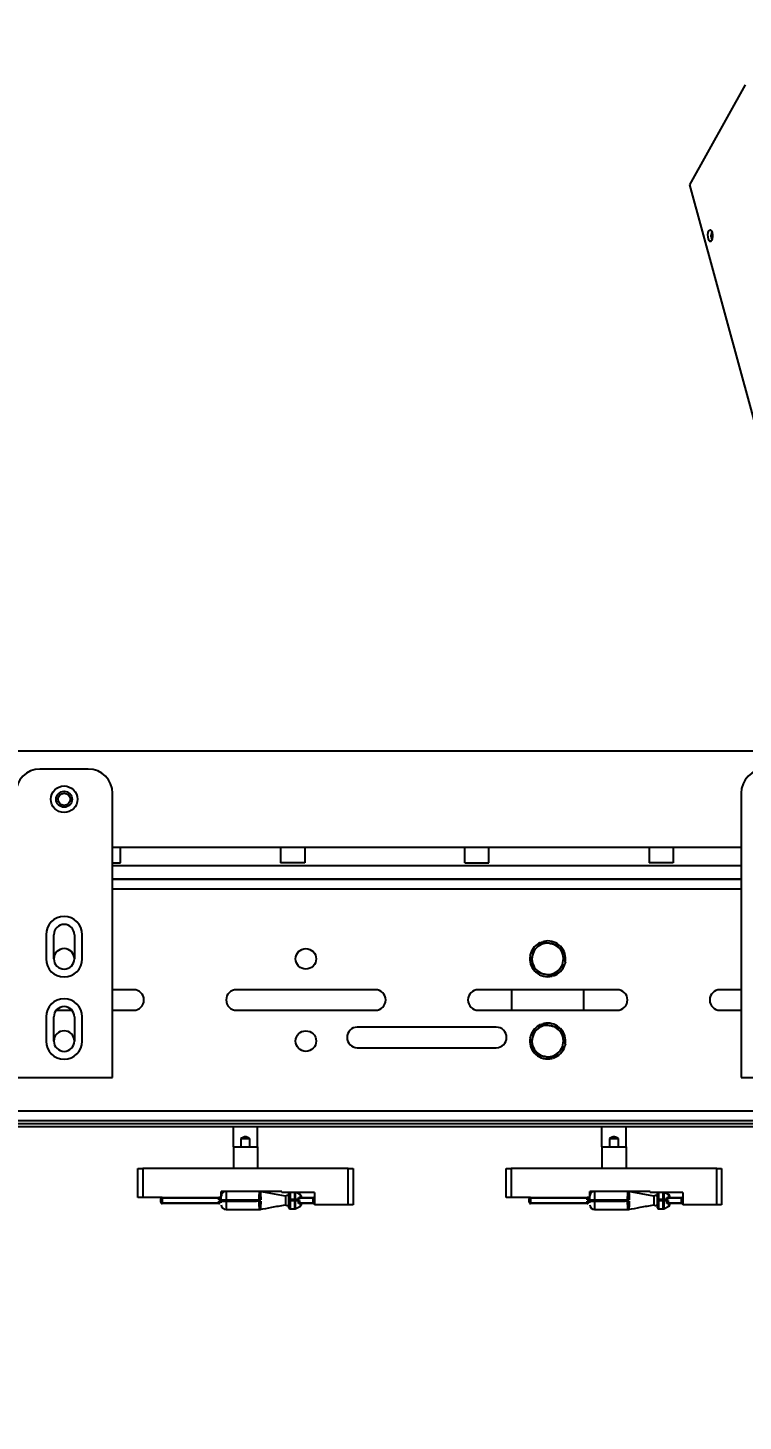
# Model space of a CAD drawing. Header units: millimetres. Extents: x 10 to 584, y 10 to 410.
# Drawn here: x 124.84 to 144.56, y 276.7 to 315.12 of the extents above; entities that cross this region are included whole.
import ezdxf

# ---------------------------------------------------------------- set-up
doc = ezdxf.new("R2010")
doc.units = ezdxf.units.MM
doc.layers.add('2', color=1, linetype='Continuous')
doc.styles.add('SLDTEXTSTYLE0', font='TXT', dxfattribs={"width": 0.7})
doc.dimstyles.new('SLDDIMSTYLE0', dxfattribs={"dimtxt": 3.5, "dimasz": 3.5, "dimexe": 0, "dimexo": 0.0625, "dimgap": 0.875, "dimtad": 1, "dimlfac": 15, "dimrnd": 1e-09, "dimzin": 12, "dimdsep": 46, "dimtxsty": 'SLDTEXTSTYLE0', "dimsah": 1, "dimcen": 0.09, "dimadec": 0, "dimazin": 3, "dimtfac": 1, "dimtofl": 0, "dimtmove": 0, "dimatfit": 3, "dimfxl": 0, "dimfrac": 2, "dimtolj": 1, "dimtzin": 12, "dimarcsym": 0})

# ---------------------------------------------------------------- blocks, each defined once
blk = doc.blocks.new('_D')
at = {"layer": '2', "color": 1}
for p, q in [((167.502, 346.778), (43.502, 346.778)), ((44.502, 346.778), (44.502, 225.845)), ((181.576, 225.845), (43.502, 225.845))]:
    blk.add_line(p, q, dxfattribs=at)
for points in [[(44.502, 346.778), (43.963, 343.278), (45.04, 343.278)], [(44.502, 225.845), (45.04, 229.345), (43.963, 229.345)]]:
    blk.add_solid(points, dxfattribs=at)
at = {"layer": '2', "color": 1, "insert": (39.99, 278.663), "char_height": 3.5, "attachment_point": 1, "rotation": 90, "style": 'SLDTEXTSTYLE0'}
blk.add_mtext('1814', dxfattribs=at)

msp = doc.modelspace()

# ---------------------------------------------------------------- linework, layer by layer
at = {"color": 7, "linetype": 'Continuous', "lineweight": 25}
for p, q in [((144.61216, 313.54593), (143.07556, 310.78894)), ((143.07556, 310.78894), (148.4448, 291.14021)), ((119.6966, 295.17832), (147.34134, 295.17832)), ((126.50183, 294.67832), (125.16849, 294.67832)), ((127.16849, 286.17832), (127.16849, 294.01165)), ((144.50183, 294.01165), (144.50183, 286.17832)), ((144.50183, 292.51165), (127.16849, 292.51165)), ((127.38894, 292.09165), (127.38894, 292.51165)), ((131.80227, 292.51165), (131.80227, 292.09165)), ((132.46894, 292.51165), (132.46894, 292.09165)), ((136.88227, 292.09165), (136.88227, 292.51165)), ((137.54894, 292.09165), (137.54894, 292.51165)), ((141.96227, 292.51165), (141.96227, 292.09165)), ((142.62894, 292.51165), (142.62894, 292.09165)), ((127.16849, 292.09165), (127.38894, 292.09165)), ((144.50183, 292.01165), (127.16849, 292.01165)), ((132.46894, 292.09165), (131.80227, 292.09165)), ((136.88227, 292.09165), (137.54894, 292.09165)), ((142.62894, 292.09165), (141.96227, 292.09165)), ((144.50183, 291.64498), (127.16849, 291.64498)), ((127.16849, 291.64498), (144.50183, 291.64498)), ((125.33516, 290.11165), (125.33516, 289.44498)), ((125.55183, 289.44498), (125.55183, 290.11165)), ((126.11849, 290.11165), (126.11849, 289.44498)), ((126.33516, 289.44498), (126.33516, 290.11165)), ((139.04584, 289.8606), (139.02687, 289.92489)), ((139.31012, 288.96507), (139.29114, 289.02937)), ((127.75183, 288.59498), (127.16849, 288.59498)), ((134.41849, 288.59498), (130.58516, 288.59498)), ((141.08516, 288.59498), (137.25183, 288.59498)), ((138.16849, 288.59498), (138.16849, 288.02832)), ((140.16849, 288.02832), (140.16849, 288.59498)), ((144.50183, 288.59498), (143.91849, 288.59498)), ((125.33516, 287.84498), (125.33516, 287.17832)), ((125.55183, 287.17832), (125.55183, 287.84498)), ((125.61913, 288.02832), (126.05118, 288.02832)), ((126.11849, 287.84498), (126.11849, 287.17832)), ((126.33516, 287.17832), (126.33516, 287.84498)), ((127.16849, 288.02832), (127.75183, 288.02832)), ((130.58516, 288.02832), (134.41849, 288.02832)), ((137.25183, 288.02832), (141.08516, 288.02832)), ((143.91849, 288.02832), (144.50183, 288.02832)), ((137.75183, 287.5617), (133.91849, 287.5617)), ((139.04584, 287.59393), (139.02687, 287.65823)), ((133.91849, 286.99503), (137.75183, 286.99503)), ((139.31012, 286.69841), (139.29114, 286.7627)), ((124.50183, 286.17832), (127.16849, 286.17832)), ((144.50183, 286.17832), (147.16849, 286.17832)), ((152.50183, 285.24499), (85.83516, 285.24499)), ((156.42748, 284.81165), (81.0098, 284.81165)), ((156.42748, 284.89499), (82.03121, 284.89499)), ((152.50183, 284.97832), (85.83624, 284.97832)), ((130.5009, 284.26498), (130.5009, 284.81165)), ((131.16757, 284.26498), (131.16757, 284.81165)), ((140.6609, 284.26498), (140.6609, 284.81165)), ((141.32757, 284.26498), (141.32757, 284.81165)), ((130.71113, 284.49165), (130.71113, 284.26498)), ((130.71113, 284.49165), (130.95734, 284.49165)), ((130.95734, 284.26498), (130.95734, 284.49165)), ((140.87113, 284.49165), (140.87113, 284.26498)), ((140.87113, 284.49165), (141.11734, 284.49165)), ((141.11734, 284.26498), (141.11734, 284.49165)), ((130.5009, 284.26498), (130.5009, 283.66498)), ((130.5009, 284.26498), (131.16757, 284.26498)), ((131.16757, 284.26498), (131.16757, 283.66498)), ((140.6609, 284.26498), (140.6609, 283.66498)), ((140.6609, 284.26498), (141.32757, 284.26498)), ((141.32757, 284.26498), (141.32757, 283.66498)), ((127.86757, 282.86498), (127.86757, 283.66498)), ((127.86757, 283.66498), (128.0009, 283.66498)), ((128.0009, 283.66498), (128.0009, 282.86498)), ((133.66757, 283.66498), (128.0009, 283.66498)), ((133.66757, 282.66498), (133.66757, 283.66498)), ((133.66757, 283.66498), (133.8009, 283.66498)), ((133.8009, 283.66498), (133.8009, 282.66498)), ((138.02757, 282.86498), (138.02757, 283.66498)), ((138.02757, 283.66498), (138.1609, 283.66498)), ((138.1609, 283.66498), (138.1609, 282.86498)), ((143.82757, 283.66498), (138.1609, 283.66498)), ((143.82757, 282.66498), (143.82757, 283.66498)), ((143.82757, 283.66498), (143.9609, 283.66498)), ((143.9609, 283.66498), (143.9609, 282.66498)), ((128.0009, 282.86498), (127.86757, 282.86498)), ((128.53424, 282.86498), (128.0009, 282.86498)), ((128.5009, 282.73165), (128.5009, 282.83165)), ((128.53424, 282.86498), (130.1009, 282.86498)), ((130.1009, 282.84498), (128.53424, 282.84498)), ((128.53424, 282.84498), (128.53424, 282.71832)), ((130.16757, 282.86498), (130.1009, 282.86498)), ((130.1009, 282.80165), (130.1009, 282.84498)), ((130.1009, 282.80165), (131.14305, 282.80165)), ((130.1009, 282.71832), (130.1009, 282.76165)), ((130.1009, 282.76165), (131.14305, 282.76165)), ((130.13424, 282.83165), (130.13424, 282.80165)), ((130.13424, 282.76165), (130.13424, 282.73165)), ((131.83424, 283.03165), (130.16757, 283.03165)), ((130.16757, 282.86498), (130.16757, 283.03165)), ((131.93424, 282.89832), (131.23424, 283.03149)), ((131.23424, 282.76165), (131.23424, 282.80165)), ((131.25611, 282.80165), (131.23424, 282.80165)), ((131.23424, 282.76165), (131.25602, 282.76165)), ((131.24687, 283.02722), (131.24679, 283.02914)), ((131.83424, 283.03165), (131.83424, 282.99832)), ((132.73424, 282.99832), (131.83424, 282.99832)), ((132.03424, 282.82165), (132.03424, 282.98165)), ((132.03424, 282.78165), (132.03424, 282.82165)), ((132.03424, 282.82165), (132.06757, 282.82165)), ((132.06757, 282.78165), (132.03424, 282.78165)), ((132.03424, 282.58165), (132.03424, 282.78165)), ((132.06757, 282.82165), (132.06757, 282.78165)), ((132.06757, 282.82165), (132.32648, 282.82165)), ((132.06757, 282.78165), (132.32648, 282.78165)), ((132.34914, 282.94086), (132.23424, 282.99832)), ((132.29315, 282.86478), (132.29339, 282.86498)), ((132.29315, 282.82165), (132.29315, 282.86478)), ((132.29315, 282.69852), (132.29315, 282.78165)), ((132.29339, 282.86498), (132.29593, 282.86498)), ((132.29593, 282.86498), (132.7009, 282.86498)), ((132.32648, 282.84498), (132.32648, 282.82165)), ((132.7009, 282.84498), (132.32648, 282.84498)), ((132.32648, 282.78165), (132.32648, 282.71832)), ((132.36757, 282.91105), (132.36757, 282.86498)), ((132.7009, 282.84498), (132.7009, 282.86498)), ((132.7009, 282.71832), (132.7009, 282.84498)), ((132.73424, 282.99832), (132.73424, 282.66498)), ((138.1609, 282.86498), (138.02757, 282.86498)), ((138.69424, 282.86498), (138.1609, 282.86498)), ((138.6609, 282.73165), (138.6609, 282.83165)), ((138.69424, 282.86498), (140.2609, 282.86498)), ((140.2609, 282.84498), (138.69424, 282.84498)), ((138.69424, 282.84498), (138.69424, 282.71832)), ((140.32757, 282.86498), (140.2609, 282.86498)), ((140.2609, 282.80165), (140.2609, 282.84498)), ((140.2609, 282.80165), (141.30305, 282.80165)), ((140.2609, 282.71832), (140.2609, 282.76165)), ((140.2609, 282.76165), (141.30305, 282.76165)), ((140.29424, 282.83165), (140.29424, 282.80165)), ((140.29424, 282.76165), (140.29424, 282.73165)), ((141.99424, 283.03165), (140.32757, 283.03165)), ((140.32757, 282.86498), (140.32757, 283.03165)), ((142.09424, 282.89832), (141.39424, 283.03149)), ((141.39424, 282.76165), (141.39424, 282.80165)), ((141.41611, 282.80165), (141.39424, 282.80165)), ((141.39424, 282.76165), (141.41602, 282.76165)), ((141.40687, 283.02722), (141.40679, 283.02914)), ((141.99424, 283.03165), (141.99424, 282.99832)), ((142.89424, 282.99832), (141.99424, 282.99832)), ((142.19424, 282.82165), (142.19424, 282.98165)), ((142.19424, 282.78165), (142.19424, 282.82165)), ((142.19424, 282.82165), (142.22757, 282.82165)), ((142.22757, 282.78165), (142.19424, 282.78165)), ((142.19424, 282.58165), (142.19424, 282.78165)), ((142.22757, 282.82165), (142.22757, 282.78165)), ((142.22757, 282.82165), (142.48648, 282.82165)), ((142.22757, 282.78165), (142.48648, 282.78165)), ((142.50914, 282.94086), (142.39424, 282.99832)), ((142.45315, 282.86478), (142.45339, 282.86498)), ((142.45315, 282.82165), (142.45315, 282.86478)), ((142.45315, 282.69852), (142.45315, 282.78165)), ((142.45339, 282.86498), (142.45593, 282.86498)), ((142.45593, 282.86498), (142.8609, 282.86498)), ((142.8609, 282.84498), (142.48648, 282.84498)), ((142.48648, 282.84498), (142.48648, 282.82165)), ((142.48648, 282.78165), (142.48648, 282.71832)), ((142.52757, 282.91105), (142.52757, 282.86498)), ((142.8609, 282.84498), (142.8609, 282.86498)), ((142.8609, 282.71832), (142.8609, 282.84498)), ((142.89424, 282.99832), (142.89424, 282.66498)), ((128.53424, 282.71832), (130.1009, 282.71832)), ((130.1009, 282.69832), (128.53424, 282.69832)), ((130.3009, 282.53165), (131.22145, 282.53165)), ((131.22131, 282.53263), (131.24654, 282.53604)), ((131.22131, 282.53263), (131.24654, 282.53604)), ((131.22131, 282.53263), (131.24654, 282.53604)), ((131.24688, 282.53616), (131.24679, 282.53416)), ((132.06757, 282.54832), (132.19303, 282.54832)), ((132.20794, 282.55184), (132.34914, 282.62244)), ((132.29339, 282.69832), (132.29315, 282.69852)), ((132.29593, 282.69832), (132.29339, 282.69832)), ((132.7009, 282.69832), (132.29593, 282.69832)), ((132.32648, 282.71832), (132.7009, 282.71832)), ((132.36757, 282.69832), (132.36757, 282.65225)), ((132.7009, 282.69832), (132.7009, 282.71832)), ((133.66757, 282.66498), (132.73424, 282.66498)), ((133.8009, 282.66498), (133.66757, 282.66498)), ((138.69424, 282.71832), (140.2609, 282.71832)), ((140.2609, 282.69832), (138.69424, 282.69832)), ((140.4609, 282.53165), (141.38145, 282.53165)), ((141.38131, 282.53263), (141.40654, 282.53604)), ((141.38131, 282.53263), (141.40654, 282.53604)), ((141.38131, 282.53263), (141.40654, 282.53604)), ((141.40688, 282.53616), (141.40679, 282.53416)), ((142.22757, 282.54832), (142.35303, 282.54832)), ((142.36794, 282.55184), (142.50914, 282.62244)), ((142.45339, 282.69832), (142.45315, 282.69852)), ((142.45593, 282.69832), (142.45339, 282.69832)), ((142.8609, 282.69832), (142.45593, 282.69832)), ((142.48648, 282.71832), (142.8609, 282.71832)), ((142.52757, 282.69832), (142.52757, 282.65225)), ((142.8609, 282.69832), (142.8609, 282.71832)), ((143.82757, 282.66498), (142.89424, 282.66498)), ((143.9609, 282.66498), (143.82757, 282.66498))]:
    msp.add_line(p, q, dxfattribs=at)
at = {"color": 59, "linetype": 'Continuous', "lineweight": 25}
for p, q in [((127.16849, 291.37831), (144.50183, 291.37831)), ((132.06757, 282.99832), (132.06757, 282.82165)), ((132.06757, 282.78165), (132.06757, 282.54832)), ((132.19303, 282.82165), (132.19303, 282.99832)), ((132.19303, 282.54832), (132.19303, 282.78165)), ((132.20794, 282.99832), (132.20794, 282.82165)), ((132.20794, 282.78165), (132.20794, 282.55184)), ((132.34914, 282.86498), (132.34914, 282.94086)), ((142.22757, 282.99832), (142.22757, 282.82165)), ((142.22757, 282.78165), (142.22757, 282.54832)), ((142.35303, 282.82165), (142.35303, 282.99832)), ((142.35303, 282.54832), (142.35303, 282.78165)), ((142.36794, 282.99832), (142.36794, 282.82165)), ((142.36794, 282.78165), (142.36794, 282.55184)), ((142.50914, 282.86498), (142.50914, 282.94086)), ((132.34914, 282.62244), (132.34914, 282.69832)), ((142.50914, 282.62244), (142.50914, 282.69832))]:
    msp.add_line(p, q, dxfattribs=at)
at = {"color": 7, "linetype": 'Continuous', "lineweight": 25, "flags": 128}
msp.add_lwpolyline([(143.59848, 309.29376), (143.58867, 309.3509), (143.58813, 309.41331), (143.59696, 309.4715), (143.61381, 309.51659), (143.63611, 309.54174), (143.66047, 309.5431), (143.68318, 309.52047), (143.70078, 309.4773), (143.71059, 309.42016), (143.71112, 309.35774), (143.70229, 309.29956), (143.68544, 309.25446), (143.66314, 309.22932), (143.63878, 309.22796), (143.61608, 309.25059), (143.59848, 309.29376)], dxfattribs=at)
at = {"color": 7, "linetype": 'Continuous', "lineweight": 25}
for centre, radius in [((125.83516, 293.84498), 0.36667), ((125.83516, 293.84498), 0.22), ((125.83516, 293.84498), 0.16667), ((132.50183, 289.44498), 0.28333), ((132.50183, 287.17832), 0.28333)]:
    msp.add_circle(centre, radius, dxfattribs=at)
for centre, radius, start, end in [((143.86259, 309.38553), 0.19166, 148.821977, 211.178027), ((125.16849, 294.01165), 0.66667, 90, 180), ((126.50183, 294.01165), 0.66667, 0, 90), ((145.16849, 294.01165), 0.66667, 90, 180), ((125.83516, 290.11165), 0.5, 0, 180), ((125.83516, 290.11165), 0.28333, 0, 180), ((125.83516, 289.44498), 0.28333, 0, 180), ((139.16849, 289.44498), 0.49333, 113.191319, 163.668754), ((139.16849, 289.44498), 0.43333, 136.441619, 196.441619), ((139.16849, 289.44498), 0.43333, 106.441619, 136.441619), ((139.16849, 289.44498), 0.43333, 76.441619, 106.441619), ((139.16849, 289.44498), 0.49333, 49.77249, 103.268301), ((139.16849, 289.44498), 0.43333, 16.441619, 76.441619), ((139.16849, 289.44498), 0.49333, 349.761557, 44.510393), ((125.83516, 289.44498), 0.5, 180, 0), ((125.83516, 289.44498), 0.28333, 180, 0), ((139.16849, 289.44498), 0.49333, 170.120463, 223.594656), ((139.16849, 289.44498), 0.43333, 196.441619, 256.441619), ((139.16849, 289.44498), 0.49333, 288.22981, 342.930424), ((139.16849, 289.44498), 0.43333, 316.441619, 16.441619), ((139.16849, 289.44498), 0.49333, 227.910523, 284.316481), ((139.16849, 289.44498), 0.43333, 256.441619, 286.441619), ((139.16849, 289.44498), 0.43333, 286.441619, 316.441619), ((127.75183, 288.31165), 0.28333, 270, 90), ((130.58516, 288.31165), 0.28333, 90, 270), ((134.41849, 288.31165), 0.28333, 270, 90), ((137.25183, 288.31165), 0.28333, 90, 270), ((141.08516, 288.31165), 0.28333, 270, 90), ((143.91849, 288.31165), 0.28333, 90, 270), ((125.83516, 287.84498), 0.5, 0, 180), ((125.83516, 287.84498), 0.28333, 0, 180), ((125.83516, 287.17832), 0.28333, 0, 180), ((133.91849, 287.27837), 0.28333, 90, 270), ((137.75183, 287.27837), 0.28333, 270, 90), ((139.16849, 287.17832), 0.49333, 113.191319, 163.668754), ((139.16849, 287.17832), 0.43333, 136.441619, 196.441619), ((139.16849, 287.17832), 0.43333, 106.441619, 136.441619), ((139.16849, 287.17832), 0.43333, 76.441619, 106.441619), ((139.16849, 287.17832), 0.49333, 49.77249, 103.268301), ((139.16849, 287.17832), 0.43333, 16.441619, 76.441619), ((139.16849, 287.17832), 0.49333, 349.761557, 44.510393), ((125.83516, 287.17832), 0.5, 180, 0), ((125.83516, 287.17832), 0.28333, 180, 0), ((139.16849, 287.17832), 0.49333, 170.120463, 223.594656), ((139.16849, 287.17832), 0.43333, 196.441619, 256.441619), ((139.16849, 287.17832), 0.49333, 288.22981, 342.930424), ((139.16849, 287.17832), 0.43333, 316.441619, 16.441619), ((139.16849, 287.17832), 0.49333, 227.910523, 284.316481), ((139.16849, 287.17832), 0.43333, 256.441619, 286.441619), ((139.16849, 287.17832), 0.43333, 286.441619, 316.441619), ((128.53424, 282.83165), 0.03333, 135.572996, 180), ((128.53424, 282.83165), 0.03333, 90, 135.572996), ((128.53424, 282.87832), 0.03333, 224.427004, 270), ((130.1009, 282.83165), 0.03333, 44.427004, 90), ((130.1009, 282.87832), 0.03333, 270, 315.572996), ((130.1009, 282.83165), 0.03333, 0, 44.427004), ((130.3009, 282.89832), 0.13333, 89.982121, 180), ((132.06757, 282.98165), 0.03333, 150, 180), ((132.32648, 282.87832), 0.03333, 203.578178, 270), ((132.33424, 282.91105), 0.03333, 0, 63.434949), ((132.7009, 282.83165), 0.03333, 0, 90), ((138.69424, 282.83165), 0.03333, 135.572996, 180), ((138.69424, 282.83165), 0.03333, 90, 135.572996), ((138.69424, 282.87832), 0.03333, 224.427004, 270), ((140.2609, 282.83165), 0.03333, 44.427004, 90), ((140.2609, 282.87832), 0.03333, 270, 315.572996), ((140.2609, 282.83165), 0.03333, 0, 44.427004), ((140.4609, 282.89832), 0.13333, 89.982121, 180), ((142.22757, 282.98165), 0.03333, 150, 180), ((142.48648, 282.87832), 0.03333, 203.578178, 270), ((142.49424, 282.91105), 0.03333, 0, 63.434949), ((142.8609, 282.83165), 0.03333, 0, 90), ((128.53424, 282.73165), 0.03333, 180, 224.427004), ((128.53424, 282.68498), 0.03333, 90, 135.572996), ((128.53424, 282.73165), 0.03333, 224.427004, 270), ((130.1009, 282.68498), 0.03333, 44.427004, 90), ((130.1009, 282.73165), 0.03333, 270, 315.572996), ((130.1009, 282.73165), 0.03333, 315.572996, 0), ((130.3009, 282.66498), 0.13333, 180, 269.982121), ((132.06757, 282.58165), 0.03333, 180, 270), ((132.19303, 282.58165), 0.03333, 270, 296.565051), ((132.32648, 282.68498), 0.03333, 90, 156.421822), ((132.33424, 282.65225), 0.03333, 296.565051, 0), ((132.7009, 282.73165), 0.03333, 270, 0), ((138.69424, 282.73165), 0.03333, 180, 224.427004), ((138.69424, 282.68498), 0.03333, 90, 135.572996), ((138.69424, 282.73165), 0.03333, 224.427004, 270), ((140.2609, 282.68498), 0.03333, 44.427004, 90), ((140.2609, 282.73165), 0.03333, 270, 315.572996), ((140.2609, 282.73165), 0.03333, 315.572996, 0), ((140.4609, 282.66498), 0.13333, 180, 269.982121), ((142.22757, 282.58165), 0.03333, 180, 270), ((142.35303, 282.58165), 0.03333, 270, 296.565051), ((142.48648, 282.68498), 0.03333, 90, 156.421822), ((142.49424, 282.65225), 0.03333, 296.565051, 0), ((142.8609, 282.73165), 0.03333, 270, 0)]:
    msp.add_arc(centre, radius, start, end, dxfattribs=at)
for centre, start_param, end_param in [((132.7009, 282.83118), 0, 1.57079633), ((142.8609, 282.83118), 0, 1.57079633), ((132.7009, 282.73212), 4.71238898, 6.28318531), ((142.8609, 282.73212), 4.71238898, 6.28318531)]:
    msp.add_ellipse(centre, major_axis=(0.03333, 0), ratio=0.41421356, start_param=start_param, end_param=end_param, dxfattribs=at)
for points, knots in [([(138.68207, 289.56229), (138.71502, 289.59694), (138.77164, 289.65649), (138.83005, 289.71791), (138.85447, 289.74359)], [0, 0, 0, 0, 0.58195288, 1, 1, 1, 1]), ([(138.85447, 289.74359), (138.88574, 289.77647), (138.94415, 289.83791), (139.00062, 289.89729), (139.02687, 289.92489)], [0, 0, 0, 0, 0.53525041, 1, 1, 1, 1]), ([(139.02687, 289.92489), (139.07336, 289.91368), (139.15324, 289.89442), (139.23564, 289.87455), (139.27008, 289.86624)], [0, 0, 0, 0, 0.58195288, 1, 1, 1, 1]), ([(139.27008, 289.86624), (139.31419, 289.8556), (139.39661, 289.83573), (139.47627, 289.81652), (139.51329, 289.80759)], [0, 0, 0, 0, 0.53525041, 1, 1, 1, 1]), ([(139.51329, 289.80759), (139.52683, 289.76172), (139.55009, 289.68291), (139.57408, 289.60162), (139.58411, 289.56763)], [0, 0, 0, 0, 0.58195288, 1, 1, 1, 1]), ([(138.75288, 289.32233), (138.74004, 289.36585), (138.71604, 289.44716), (138.69285, 289.52576), (138.68207, 289.56229)], [0, 0, 0, 0, 0.53525041, 1, 1, 1, 1]), ([(138.82369, 289.08238), (138.81016, 289.12824), (138.7869, 289.20706), (138.76291, 289.28835), (138.75288, 289.32233)], [0, 0, 0, 0, 0.58195288, 1, 1, 1, 1]), ([(139.65492, 289.32768), (139.62196, 289.29302), (139.56534, 289.23348), (139.50693, 289.17205), (139.48252, 289.14638)], [0, 0, 0, 0, 0.58195288, 1, 1, 1, 1]), ([(139.58411, 289.56763), (139.59695, 289.52411), (139.62094, 289.4428), (139.64414, 289.36421), (139.65492, 289.32768)], [0, 0, 0, 0, 0.535250412, 1, 1, 1, 1]), ([(139.0669, 289.02373), (139.02279, 289.03436), (138.94038, 289.05424), (138.86071, 289.07345), (138.82369, 289.08238)], [0, 0, 0, 0, 0.535250412, 1, 1, 1, 1]), ([(139.31012, 288.96507), (139.26363, 288.97629), (139.18375, 288.99555), (139.10135, 289.01542), (139.0669, 289.02373)], [0, 0, 0, 0, 0.58195288, 1, 1, 1, 1]), ([(139.48252, 289.14638), (139.45125, 289.11349), (139.39283, 289.05206), (139.33636, 288.99267), (139.31012, 288.96507)], [0, 0, 0, 0, 0.53525041, 1, 1, 1, 1]), ([(138.68207, 287.29562), (138.71502, 287.33028), (138.77164, 287.38982), (138.83005, 287.45125), (138.85447, 287.47692)], [0, 0, 0, 0, 0.581952875, 1, 1, 1, 1]), ([(138.85447, 287.47692), (138.88574, 287.50981), (138.94415, 287.57124), (139.00062, 287.63063), (139.02687, 287.65823)], [0, 0, 0, 0, 0.53525041, 1, 1, 1, 1]), ([(139.02687, 287.65823), (139.07336, 287.64702), (139.15324, 287.62775), (139.23564, 287.60788), (139.27008, 287.59957)], [0, 0, 0, 0, 0.58195288, 1, 1, 1, 1]), ([(139.27008, 287.59957), (139.31419, 287.58894), (139.39661, 287.56906), (139.47627, 287.54985), (139.51329, 287.54092)], [0, 0, 0, 0, 0.535250412, 1, 1, 1, 1]), ([(139.51329, 287.54092), (139.52683, 287.49506), (139.55009, 287.41624), (139.57408, 287.33495), (139.58411, 287.30097)], [0, 0, 0, 0, 0.58195288, 1, 1, 1, 1]), ([(138.75288, 287.05567), (138.74004, 287.09919), (138.71604, 287.1805), (138.69285, 287.25909), (138.68207, 287.29562)], [0, 0, 0, 0, 0.53525041, 1, 1, 1, 1]), ([(138.82369, 286.81571), (138.81016, 286.86158), (138.7869, 286.94039), (138.76291, 287.02168), (138.75288, 287.05567)], [0, 0, 0, 0, 0.58195288, 1, 1, 1, 1]), ([(139.65492, 287.06101), (139.62196, 287.02636), (139.56534, 286.96681), (139.50693, 286.90539), (139.48252, 286.87971)], [0, 0, 0, 0, 0.581952875, 1, 1, 1, 1]), ([(139.58411, 287.30097), (139.59695, 287.25745), (139.62094, 287.17614), (139.64414, 287.09754), (139.65492, 287.06101)], [0, 0, 0, 0, 0.53525041, 1, 1, 1, 1]), ([(139.0669, 286.75706), (139.02279, 286.7677), (138.94038, 286.78757), (138.86071, 286.80678), (138.82369, 286.81571)], [0, 0, 0, 0, 0.535250412, 1, 1, 1, 1]), ([(139.31012, 286.69841), (139.26363, 286.70962), (139.18375, 286.72888), (139.10135, 286.74875), (139.0669, 286.75706)], [0, 0, 0, 0, 0.58195288, 1, 1, 1, 1]), ([(139.48252, 286.87971), (139.45125, 286.84683), (139.39283, 286.78539), (139.33636, 286.72601), (139.31012, 286.69841)], [0, 0, 0, 0, 0.53525041, 1, 1, 1, 1]), ([(130.95734, 284.49165), (130.95187, 284.49451), (130.92552, 284.50824), (130.88548, 284.52801), (130.83212, 284.53901), (130.77448, 284.5251), (130.73621, 284.50489), (130.71113, 284.49165)], [0, 0, 0, 0, 0.07037332, 0.33845141, 0.50750063, 0.67733023, 1, 1, 1, 1]), ([(141.11734, 284.49165), (141.11187, 284.49451), (141.08552, 284.50824), (141.04548, 284.52801), (140.99212, 284.53901), (140.93448, 284.5251), (140.89621, 284.50489), (140.87113, 284.49165)], [0, 0, 0, 0, 0.07037332, 0.33845141, 0.50750063, 0.67733023, 1, 1, 1, 1]), ([(130.16757, 282.80165), (130.16757, 282.80653), (130.16757, 282.82747), (130.16757, 282.84979), (130.16757, 282.86116), (130.16757, 282.865)], [0, 0, 0, 0, 0.16766597, 0.71894645, 1, 1, 1, 1]), ([(130.16757, 282.72107), (130.16757, 282.72842), (130.16757, 282.73976), (130.16757, 282.75596), (130.16757, 282.76165)], [0, 0, 0, 0, 0.648827627, 1, 1, 1, 1]), ([(131.14305, 282.80165), (131.15849, 282.80165), (131.18939, 282.80165), (131.21912, 282.80165), (131.23249, 282.80165), (131.23424, 282.80165)], [0, 0, 0, 0, 0.46482772, 0.93020447, 1, 1, 1, 1]), ([(131.23424, 282.76165), (131.22197, 282.76165), (131.19746, 282.76165), (131.164, 282.76165), (131.146, 282.76165), (131.14305, 282.76165)], [0, 0, 0, 0, 0.45548462, 0.91070249, 1, 1, 1, 1]), ([(131.24635, 283.02759), (131.24233, 283.02913), (131.2343, 283.0322), (131.22584, 283.03063), (131.22162, 283.02984)], [0, 0, 0, 0, 0.50050371, 1, 1, 1, 1]), ([(132.03424, 282.89832), (132.02515, 282.904), (132.008, 282.91473), (131.9797, 282.91797), (131.95469, 282.9117), (131.94129, 282.90293), (131.93424, 282.89832)], [0, 0, 0, 0, 0.29515943, 0.55712461, 0.76668025, 1, 1, 1, 1]), ([(131.93424, 282.89823), (131.93424, 282.89826), (131.93424, 282.90128), (131.93424, 282.89089), (131.93424, 282.86665), (131.93424, 282.82737), (131.93424, 282.79689), (131.93424, 282.78165)], [0, 0, 0, 0, 0.00241105, 0.25180828, 0.50120552, 0.75060276, 1, 1, 1, 1]), ([(131.93424, 282.78165), (131.93424, 282.76636), (131.93424, 282.73579), (131.93424, 282.69723), (131.93424, 282.67032), (131.93424, 282.66682), (131.93424, 282.66508)], [0, 0, 0, 0, 0.25069943, 0.50139886, 0.75209829, 1, 1, 1, 1]), ([(140.32757, 282.80165), (140.32757, 282.80653), (140.32757, 282.82747), (140.32757, 282.84979), (140.32757, 282.86116), (140.32757, 282.865)], [0, 0, 0, 0, 0.16766724, 0.71895191, 1, 1, 1, 1]), ([(140.32757, 282.72107), (140.32757, 282.72842), (140.32757, 282.73976), (140.32757, 282.75596), (140.32757, 282.76165)], [0, 0, 0, 0, 0.648827627, 1, 1, 1, 1]), ([(141.30305, 282.80165), (141.31849, 282.80165), (141.34939, 282.80165), (141.37912, 282.80165), (141.39249, 282.80165), (141.39424, 282.80165)], [0, 0, 0, 0, 0.46482772, 0.93020447, 1, 1, 1, 1]), ([(141.39424, 282.76165), (141.38197, 282.76165), (141.35746, 282.76165), (141.324, 282.76165), (141.306, 282.76165), (141.30305, 282.76165)], [0, 0, 0, 0, 0.45548462, 0.91070249, 1, 1, 1, 1]), ([(141.40635, 283.02759), (141.40233, 283.02913), (141.3943, 283.0322), (141.38584, 283.03063), (141.38162, 283.02984)], [0, 0, 0, 0, 0.50050371, 1, 1, 1, 1]), ([(142.19424, 282.89832), (142.18515, 282.904), (142.168, 282.91473), (142.1397, 282.91797), (142.11469, 282.9117), (142.10129, 282.90293), (142.09424, 282.89832)], [0, 0, 0, 0, 0.29515943, 0.55712461, 0.76668025, 1, 1, 1, 1]), ([(142.09424, 282.89823), (142.09424, 282.89826), (142.09424, 282.90128), (142.09424, 282.89089), (142.09424, 282.86665), (142.09424, 282.82737), (142.09424, 282.79689), (142.09424, 282.78165)], [0, 0, 0, 0, 0.00241105, 0.25180828, 0.50120552, 0.75060276, 1, 1, 1, 1]), ([(142.09424, 282.78165), (142.09424, 282.76636), (142.09424, 282.73579), (142.09424, 282.69723), (142.09424, 282.67032), (142.09424, 282.66682), (142.09424, 282.66508)], [0, 0, 0, 0, 0.25069943, 0.50139886, 0.75209829, 1, 1, 1, 1]), ([(131.23424, 282.53181), (131.34349, 282.55311), (131.57681, 282.59861), (131.81015, 282.64194), (131.93424, 282.66499)], [0, 0, 0, 0, 0.46823352, 1, 1, 1, 1]), ([(131.93424, 282.66498), (131.94317, 282.6593), (131.96011, 282.64852), (131.98834, 282.64534), (132.01345, 282.65164), (132.02705, 282.66037), (132.03424, 282.66498)], [0, 0, 0, 0, 0.291619601, 0.552706919, 0.763710424, 1, 1, 1, 1]), ([(141.39424, 282.53181), (141.50349, 282.55311), (141.73681, 282.59861), (141.97015, 282.64194), (142.09424, 282.66499)], [0, 0, 0, 0, 0.46823352, 1, 1, 1, 1]), ([(142.09424, 282.66498), (142.10317, 282.6593), (142.12011, 282.64852), (142.14834, 282.64534), (142.17345, 282.65164), (142.18705, 282.66037), (142.19424, 282.66498)], [0, 0, 0, 0, 0.2916196, 0.55270692, 0.76371042, 1, 1, 1, 1])]:
    msp.add_open_spline(points, degree=3, knots=knots, dxfattribs=at)
at = {"color": 59, "linetype": 'Continuous', "lineweight": 25}
for points, knots in [([(130.3009, 283.03165), (130.3009, 283.02641), (130.3009, 283.01868), (130.3009, 282.96532), (130.3009, 282.91342), (130.3009, 282.85399), (130.3009, 282.8198), (130.3009, 282.80165)], [0, 0, 0, 0, 0.37730355, 0.55536631, 0.77693756, 0.88155741, 1, 1, 1, 1]), ([(130.3009, 282.76165), (130.3009, 282.74657), (130.3009, 282.71041), (130.3009, 282.65386), (130.3009, 282.59304), (130.3009, 282.54244), (130.3009, 282.53545), (130.3009, 282.53165)], [0, 0, 0, 0, 0.09826854, 0.23563942, 0.41826385, 0.68415667, 1, 1, 1, 1]), ([(131.21098, 282.80165), (131.21098, 282.80221), (131.21111, 282.82148), (131.21188, 282.85622), (131.21455, 282.91782), (131.21743, 282.96689), (131.22048, 283.01877), (131.22104, 283.02624), (131.22145, 283.03165)], [0, 0, 0, 0, 0.00363362, 0.12474327, 0.2288001, 0.46805451, 0.61493795, 1, 1, 1, 1]), ([(131.22145, 282.53165), (131.22145, 282.53165), (131.22205, 282.52235), (131.22081, 282.54874), (131.21812, 282.59796), (131.21463, 282.6595), (131.21201, 282.71418), (131.21136, 282.74829), (131.21111, 282.76165)], [0, 0, 0, 0, 0.00005677, 0.34573148, 0.60121253, 0.77792936, 0.91299104, 1, 1, 1, 1]), ([(131.24679, 283.02914), (131.24679, 283.02917), (131.24639, 283.03864), (131.24786, 283.01344), (131.25061, 282.96323), (131.25329, 282.91184), (131.25554, 282.85081), (131.25592, 282.81841), (131.25611, 282.80165)], [0, 0, 0, 0, 0.00104785, 0.39242379, 0.54187249, 0.78506344, 0.88885658, 1, 1, 1, 1]), ([(131.25602, 282.76165), (131.25586, 282.75061), (131.2554, 282.71917), (131.25328, 282.66534), (131.25007, 282.60288), (131.24725, 282.54824), (131.24701, 282.54047), (131.24688, 282.53616)], [0, 0, 0, 0, 0.075223226, 0.21420289, 0.399960885, 0.667879565, 1, 1, 1, 1]), ([(140.4609, 283.03165), (140.4609, 283.02641), (140.4609, 283.01868), (140.4609, 282.96532), (140.4609, 282.91342), (140.4609, 282.85399), (140.4609, 282.8198), (140.4609, 282.80165)], [0, 0, 0, 0, 0.37730355, 0.55536631, 0.77693756, 0.88155741, 1, 1, 1, 1]), ([(140.4609, 282.76165), (140.4609, 282.74657), (140.4609, 282.71041), (140.4609, 282.65386), (140.4609, 282.59304), (140.4609, 282.54244), (140.4609, 282.53545), (140.4609, 282.53165)], [0, 0, 0, 0, 0.09826854, 0.23563942, 0.41826385, 0.68415667, 1, 1, 1, 1]), ([(141.37098, 282.80165), (141.37098, 282.80221), (141.37111, 282.82148), (141.37188, 282.85622), (141.37455, 282.91782), (141.37743, 282.96689), (141.38048, 283.01877), (141.38104, 283.02624), (141.38145, 283.03165)], [0, 0, 0, 0, 0.00363362, 0.12474327, 0.2288001, 0.46805451, 0.61493795, 1, 1, 1, 1]), ([(141.38145, 282.53165), (141.38145, 282.53165), (141.38205, 282.52235), (141.38081, 282.54874), (141.37812, 282.59796), (141.37463, 282.6595), (141.37201, 282.71418), (141.37136, 282.74829), (141.37111, 282.76165)], [0, 0, 0, 0, 0.00005677, 0.34573148, 0.60121253, 0.77792936, 0.91299104, 1, 1, 1, 1]), ([(141.40679, 283.02914), (141.40679, 283.02917), (141.40639, 283.03864), (141.40786, 283.01344), (141.41061, 282.96323), (141.41329, 282.91184), (141.41554, 282.85081), (141.41592, 282.81841), (141.41611, 282.80165)], [0, 0, 0, 0, 0.00104785, 0.39242379, 0.54187249, 0.78506344, 0.88885658, 1, 1, 1, 1]), ([(141.41602, 282.76165), (141.41586, 282.75061), (141.4154, 282.71917), (141.41328, 282.66534), (141.41007, 282.60288), (141.40725, 282.54824), (141.40701, 282.54047), (141.40688, 282.53616)], [0, 0, 0, 0, 0.075223226, 0.21420289, 0.399960885, 0.667879565, 1, 1, 1, 1]), ([(131.22145, 282.53165), (131.22145, 282.53165), (131.22205, 282.52235), (131.2212, 282.53945), (131.22034, 282.55655)], [0, 0, 0, 0, 0.0001642, 1, 1, 1, 1]), ([(141.38145, 282.53165), (141.38145, 282.53165), (141.38205, 282.52235), (141.3812, 282.53945), (141.38034, 282.55655)], [0, 0, 0, 0, 0.0001642, 1, 1, 1, 1])]:
    msp.add_open_spline(points, degree=3, knots=knots, dxfattribs=at)
at = {"color": 7, "linetype": 'Continuous', "lineweight": 25}
for points in [[(131.14305, 282.76165), (131.14455, 282.76832), (131.14754, 282.78165), (131.14455, 282.79498), (131.14305, 282.80165)], [(141.30305, 282.76165), (141.30455, 282.76832), (141.30754, 282.78165), (141.30455, 282.79498), (141.30305, 282.80165)]]:
    msp.add_open_spline(points, degree=3, dxfattribs=at)

# ---------------------------------------------------------------- dimensions: what is measured, and where the dimension line sits
at = {"layer": '2', "color": 1}
dim = msp.add_linear_dim(base=(44.50183, 225.84498), p1=(168.50183, 346.77832), p2=(182.57616, 225.84498), angle=90, dimstyle='SLDDIMSTYLE0', dxfattribs=at)
dim.commit()
dim.dimension.update_dxf_attribs({"geometry": '_D', "text_midpoint": (44.50183, 284.48628), "dimtype": 160})

doc.saveas('drawing.dxf')
